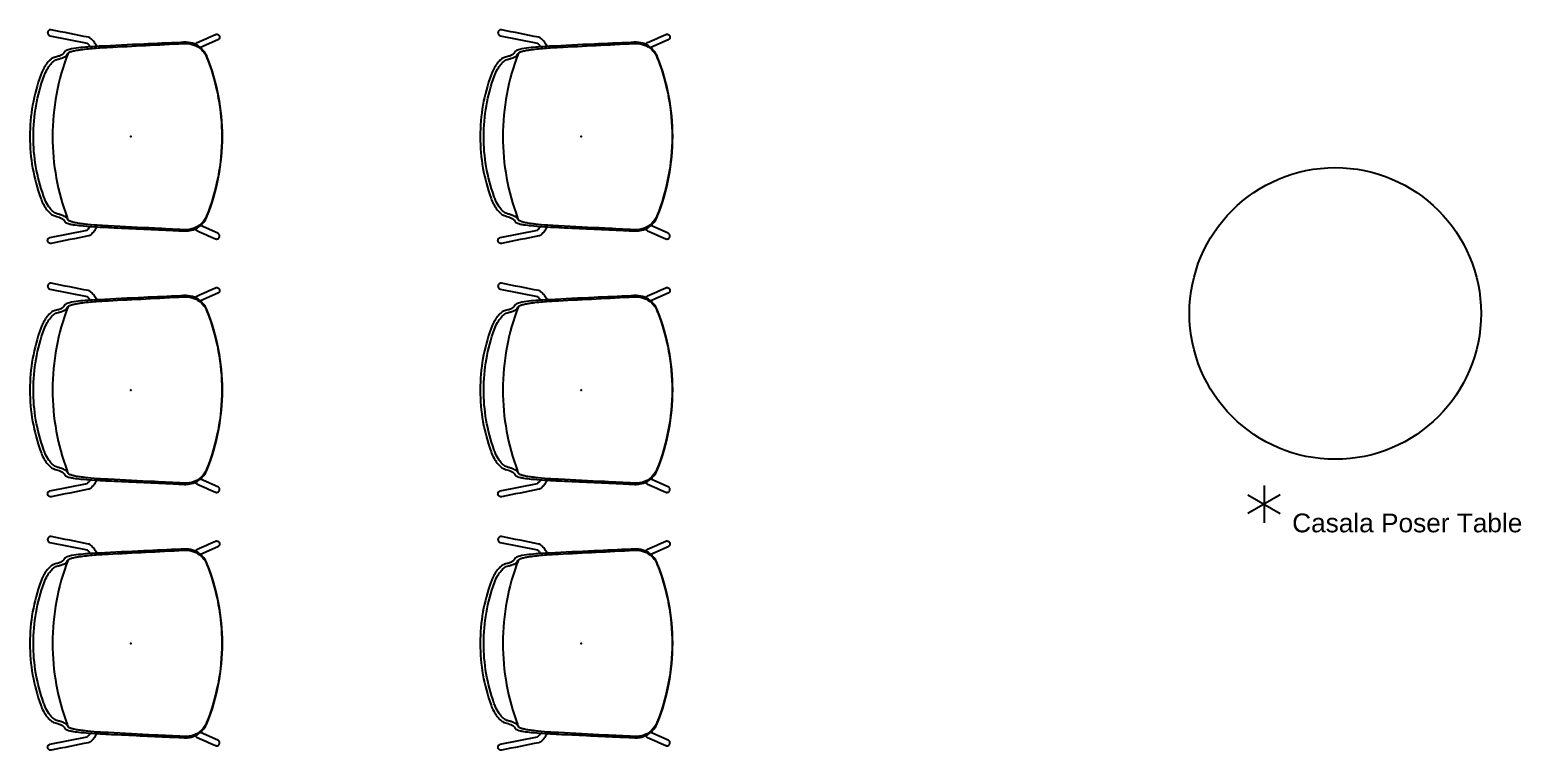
# Model space of a CAD drawing. Header units: inches. Extents: x 0 to 707, y 8 to 426.
# Drawn here: x 210 to 368.9, y 288.3 to 365.1 of the extents above; entities that cross this region are included whole.
import ezdxf

# ---------------------------------------------------------------- set-up
doc = ezdxf.new("R2010")
doc.units = ezdxf.units.IN
doc.header["$MEASUREMENT"] = 0
for name, color, linetype in [('HAA_NO_GRAPHIC', 7, 'Continuous'), ('HAA_NO_GRAPHIC-FINISH', 7, 'Continuous'), ('HAA_NO_GRAPHIC-OTHER', 7, 'Continuous'), ('HAA_NO_GRAPHIC-PROD_NO', 7, 'Continuous'), ('HAA_NO_GRAPHIC-TYPE', 7, 'Continuous'), ('HAA_NO_GRAPHIC-VIEW', 7, 'Continuous'), ('SEAT', 5, 'Continuous')]:
    doc.layers.add(name, color=color, linetype=linetype)
doc.styles.get("Standard").update_dxf_attribs({"font": 'arial.ttf'})

# ---------------------------------------------------------------- blocks, each defined once
blk = doc.blocks.new('3AAC1601_0P')
at = {"layer": 'SEAT'}
for p, q in [((-8.58, 11.38), (-8.58, 11.38)), ((-8.57, 11.38), (-8.57, 11.38)), ((-8.57, 11.38), (-8.57, 11.38)), ((-8.57, 11.38), (-8.57, 11.38)), ((-8.56, 11.38), (-8.56, 11.38)), ((-8.56, 11.38), (-8.56, 11.38)), ((-8.56, 11.38), (-8.56, 11.38)), ((-8.55, 11.38), (-8.55, 11.38)), ((-8.53, 11.38), (-8.53, 11.38)), ((-8.53, 11.38), (-8.53, 11.38)), ((-8.53, 11.38), (-8.53, 11.38)), ((-8.52, 11.38), (-8.52, 11.38)), ((-8.52, 11.38), (-8.52, 11.38)), ((-8.52, 11.38), (-8.52, 11.38)), ((-8.61, 10.76), (-4.66, 9.98)), ((9.29, 10.31), (7.42, 9.49)), ((-10.75, 0.02), (-10.75, 0.01)), ((-10.75, 0.01), (-10.75, -0.01)), ((9.29, -10.3), (7.42, -9.48)), ((-8.61, -10.75), (-4.66, -9.97)), ((-8.58, -11.37), (-8.58, -11.37)), ((-8.57, -11.37), (-8.57, -11.37)), ((-8.57, -11.37), (-8.57, -11.37)), ((-8.57, -11.37), (-8.57, -11.37)), ((-8.56, -11.37), (-8.56, -11.37)), ((-8.56, -11.37), (-8.56, -11.37)), ((-8.56, -11.37), (-8.56, -11.37)), ((-8.55, -11.37), (-8.55, -11.37)), ((-8.53, -11.37), (-8.53, -11.37)), ((-8.53, -11.37), (-8.53, -11.37)), ((-8.53, -11.37), (-8.53, -11.37)), ((-8.52, -11.37), (-8.52, -11.37)), ((-8.52, -11.37), (-8.52, -11.37)), ((-8.52, -11.37), (-8.52, -11.37))]:
    blk.add_line(p, q, dxfattribs=at)
for points in [[(-8.77, 11.29, 0.093123), (-8.83, 11.19, 0.085888), (-8.86, 11.08)], [(-8.69, 11.35, 0.07767), (-8.77, 11.29)], [(-8.69, 11.35, 0.001123), (-8.69, 11.35)], [(-8.69, 11.35, 0.002087), (-8.69, 11.35)], [(-8.68, 11.35, 0.001094), (-8.69, 11.35)], [(-8.67, 11.36, 0.002162), (-8.68, 11.35)], [(-8.68, 11.35, 0.002112), (-8.68, 11.35)], [(-8.68, 11.35, 0.001064), (-8.68, 11.35)], [(-8.68, 11.35, 0.002137), (-8.68, 11.35)], [(-8.68, 11.35, 0.001035), (-8.68, 11.35)], [(-8.67, 11.36, 0.001005), (-8.67, 11.36)], [(-8.67, 11.36, 0.002187), (-8.67, 11.36)], [(-8.67, 11.36, 0.000976), (-8.67, 11.36)], [(-8.67, 11.36, 0.002212), (-8.67, 11.36)], [(-8.67, 11.36, 0.000946), (-8.67, 11.36)], [(-8.66, 11.36, 0.002236), (-8.67, 11.36)], [(-8.66, 11.36, 0.000917), (-8.66, 11.36)], [(-8.66, 11.36, 0.00226), (-8.66, 11.36)], [(-8.66, 11.36, 0.000888), (-8.66, 11.36)], [(-8.66, 11.36, 0.002283), (-8.66, 11.36)], [(-8.66, 11.36, 0.000858), (-8.66, 11.36)], [(-8.65, 11.36, 0.002306), (-8.66, 11.36)], [(-8.65, 11.37, 0.002329), (-8.65, 11.36)], [(-8.65, 11.37, 0.0008), (-8.65, 11.37)], [(-8.65, 11.37, 0.002352), (-8.65, 11.37)], [(-8.65, 11.37, 0.000771), (-8.65, 11.37)], [(-8.64, 11.37, 0.002375), (-8.65, 11.37)], [(-8.65, 11.36, 0.000829), (-8.65, 11.36)], [(-8.64, 11.37, 0.000741), (-8.64, 11.37)], [(-8.64, 11.37, 0.002397), (-8.64, 11.37)], [(-8.64, 11.37, 0.000712), (-8.64, 11.37)], [(-8.64, 11.37, 0.002418), (-8.64, 11.37)], [(-8.63, 11.37, 0.000683), (-8.64, 11.37)], [(-8.63, 11.37, 0.00244), (-8.63, 11.37)], [(-8.63, 11.37, 0.000654), (-8.63, 11.37)], [(-8.63, 11.37, 0.002461), (-8.63, 11.37)], [(-8.63, 11.37, 0.000625), (-8.63, 11.37)], [(-8.62, 11.37, 0.002482), (-8.63, 11.37)], [(-8.62, 11.38, 0.002522), (-8.62, 11.37)], [(-8.62, 11.38, 0.00054), (-8.62, 11.38)], [(-8.61, 11.38, 0.002542), (-8.62, 11.38)], [(-8.62, 11.37, 0.000597), (-8.62, 11.37)], [(-8.62, 11.37, 0.002502), (-8.62, 11.37)], [(-8.62, 11.37, 0.000568), (-8.62, 11.37)], [(-8.61, 11.38, 0.000511), (-8.61, 11.38)], [(-8.61, 11.38, 0.002562), (-8.61, 11.38)], [(-8.61, 11.38, 0.000483), (-8.61, 11.38)], [(-8.61, 11.38, 0.002581), (-8.61, 11.38)], [(-8.61, 11.38, 0.000455), (-8.61, 11.38)], [(-8.6, 11.38, 0.0026), (-8.61, 11.38)], [(-8.6, 11.38, 0.000426), (-8.6, 11.38)], [(-8.6, 11.38, 0.002618), (-8.6, 11.38)], [(-8.6, 11.38, 0.000399), (-8.6, 11.38)], [(-8.6, 11.38, 0.002636), (-8.6, 11.38)], [(-8.6, 11.38, 0.000371), (-8.6, 11.38)], [(-8.59, 11.38, 0.002654), (-8.6, 11.38)], [(-8.59, 11.38, 0.000343), (-8.59, 11.38)], [(-8.59, 11.38, 0.002671), (-8.59, 11.38)], [(-8.59, 11.38, 0.000316), (-8.59, 11.38)], [(-8.58, 11.38, 0.002688), (-8.59, 11.38)], [(-8.58, 11.38, 0.000288), (-8.58, 11.38)], [(-8.58, 11.38, 0.002705), (-8.58, 11.38)], [(-8.58, 11.38, 0.000261), (-8.58, 11.38)], [(-8.58, 11.38, 0.002721), (-8.58, 11.38)], [(-8.57, 11.38, 0.002737), (-8.58, 11.38)], [(-8.57, 11.38, 0.002753), (-8.57, 11.38)], [(-8.57, 11.38, 0.002768), (-8.57, 11.38)], [(-8.56, 11.38, 0.002783), (-8.57, 11.38)], [(-8.56, 11.38, 0.002798), (-8.56, 11.38)], [(-8.56, 11.38, 0.002812), (-8.56, 11.38)], [(-8.55, 11.38, 0.002826), (-8.56, 11.38)], [(-8.55, 11.38, 0.002878), (-8.55, 11.38)], [(-8.54, 11.38, 0.00572), (-8.55, 11.38)], [(-8.55, 11.38, 0.002839), (-8.55, 11.38)], [(-8.53, 11.38, 0.005672), (-8.54, 11.38)], [(-8.53, 11.38, 0.002779), (-8.53, 11.38)], [(-8.53, 11.38, 0.002765), (-8.53, 11.38)], [(-8.52, 11.38, 0.002752), (-8.53, 11.38)], [(-8.52, 11.38, 0.002738), (-8.52, 11.38)], [(-8.52, 11.38, 0.002723), (-8.52, 11.38)], [(-8.51, 11.38, 0.002709), (-8.52, 11.38)], [(-8.51, 11.38, 0.000263), (-8.51, 11.38)], [(-8.51, 11.38, 0.002694), (-8.51, 11.38)], [(-8.51, 11.38, 0.00029), (-8.51, 11.38)], [(-8.51, 11.38, 0.002678), (-8.51, 11.38)], [(-8.51, 11.38, 0.000318), (-8.51, 11.38)], [(-8.5, 11.38, 0.002662), (-8.51, 11.38)], [(-8.5, 11.38, 0.000345), (-8.5, 11.38)], [(-8.5, 11.38, 0.002646), (-8.5, 11.38)], [(-8.5, 11.38, 0.000373), (-8.5, 11.38)], [(-8.5, 11.38, 0.00263), (-8.5, 11.38)], [(-8.49, 11.38, 0.000402), (-8.5, 11.38)], [(-8.49, 11.38, 0.002613), (-8.49, 11.38)], [(-8.49, 11.38, 0.00043), (-8.49, 11.38)], [(-8.49, 11.38, 0.001796), (-8.49, 11.38)], [(-3.59, 9.62, 0.032498), (-3.98, 10.17, 0.023685), (-4.15, 10.36, 0.045651), (-4.31, 10.5, 0.050868), (-4.42, 10.56, 0.047661), (-4.5, 10.59, 0.000019), (-8.49, 11.38)], [(-8.48, 11.38, -0.00256), (-8.48, 11.38)], [(-8.48, 11.38, -0.000487), (-8.48, 11.38)], [(7.53, 9.4, 0.185148), (5.92, 10.06, 0.024311), (5.33, 10.04, -0.001735), (1.38, 9.86, 0.000575), (-3.35, 9.63, 0.01016), (-5.32, 9.49, 0.020748), (-6.3, 9.36, 0.041578), (-6.77, 9.23, 0.086911), (-6.99, 9.11, 0.079863), (-7.13, 8.91, -0.122332), (-7.26, 8.77, -0.04141), (-7.43, 8.67, -0.027607), (-7.8, 8.53, 0.030752), (-8.28, 8.39, 0.068528), (-8.53, 8.23, 0.044194), (-8.81, 7.96, 0.073482), (-9.44, 6.96, 0.016532), (-9.59, 6.59, 0.087972), (-10.75, 0.02)], [(-8.86, 11.08, 0.005336), (-8.86, 11.07)], [(-8.86, 11.08, 0.005381), (-8.86, 11.08)], [(-8.86, 11.07, 0.005386), (-8.86, 11.06)], [(-8.86, 11.06, 0.063248), (-8.84, 10.98)], [(-8.84, 10.98, 0.000687), (-8.84, 10.97)], [(-8.84, 10.98, 0.002332), (-8.84, 10.98)], [(-8.84, 10.98, 0.000659), (-8.84, 10.98)], [(-8.84, 10.98, 0.00235), (-8.84, 10.98)], [(-8.84, 10.97, 0.002278), (-8.84, 10.96)], [(-8.84, 10.97, 0.000746), (-8.84, 10.97)], [(-8.84, 10.97, 0.002296), (-8.84, 10.97)], [(-8.84, 10.97, 0.000716), (-8.84, 10.97)], [(-8.84, 10.97, 0.002314), (-8.84, 10.97)], [(-8.84, 10.96, 0.00222), (-8.84, 10.95)], [(-8.84, 10.96, 0.000834), (-8.84, 10.96)], [(-8.84, 10.96, 0.00224), (-8.84, 10.96)], [(-8.84, 10.96, 0.000804), (-8.84, 10.96)], [(-8.84, 10.96, 0.002259), (-8.84, 10.96)], [(-8.84, 10.96, 0.000775), (-8.84, 10.96)], [(-8.84, 10.95, 0.002201), (-8.83, 10.95)], [(-8.84, 10.95, 0.000864), (-8.84, 10.95)], [(-8.83, 10.95, 0.00216), (-8.83, 10.94)], [(-8.83, 10.95, 0.000924), (-8.83, 10.95)], [(-8.83, 10.95, 0.002181), (-8.83, 10.95)], [(-8.83, 10.95, 0.000894), (-8.83, 10.95)], [(-8.83, 10.94, 0.001015), (-8.83, 10.93)], [(-8.83, 10.94, 0.002119), (-8.83, 10.94)], [(-8.83, 10.94, 0.000984), (-8.83, 10.94)], [(-8.83, 10.94, 0.00214), (-8.83, 10.94)], [(-8.83, 10.94, 0.000954), (-8.83, 10.94)], [(-8.83, 10.93, 0.001076), (-8.82, 10.93)], [(-8.83, 10.93, 0.002076), (-8.83, 10.93)], [(-8.83, 10.93, 0.001045), (-8.83, 10.93)], [(-8.83, 10.93, 0.002098), (-8.83, 10.93)], [(-8.82, 10.93, 0.001106), (-8.82, 10.92)], [(-8.82, 10.93, 0.002054), (-8.82, 10.93)], [(-8.82, 10.92, 0.001987), (-8.82, 10.91)], [(-8.82, 10.92, 0.001168), (-8.82, 10.92)], [(-8.82, 10.92, 0.00201), (-8.82, 10.92)], [(-8.82, 10.92, 0.001137), (-8.82, 10.92)], [(-8.82, 10.92, 0.002032), (-8.82, 10.92)], [(-8.82, 10.91, 0.001941), (-8.81, 10.91)], [(-8.82, 10.91, 0.00123), (-8.82, 10.91)], [(-8.82, 10.91, 0.001965), (-8.82, 10.91)], [(-8.82, 10.91, 0.001199), (-8.82, 10.91)], [(-8.81, 10.91, 0.001918), (-8.81, 10.9)], [(-8.81, 10.91, 0.001261), (-8.81, 10.91)], [(-8.81, 10.9, 0.001846), (-8.81, 10.89)], [(-8.81, 10.9, 0.001354), (-8.81, 10.9)], [(-8.81, 10.9, 0.00187), (-8.81, 10.9)], [(-8.81, 10.9, 0.001323), (-8.81, 10.9)], [(-8.81, 10.9, 0.001894), (-8.81, 10.9)], [(-8.81, 10.9, 0.001292), (-8.81, 10.9)], [(-8.81, 10.89, 0.001822), (-8.8, 10.89)], [(-8.81, 10.89, 0.001385), (-8.81, 10.89)], [(-8.8, 10.89, 0.001772), (-8.8, 10.88)], [(-8.8, 10.89, 0.001447), (-8.8, 10.89)], [(-8.8, 10.89, 0.001797), (-8.8, 10.89)], [(-8.8, 10.89, 0.001416), (-8.8, 10.89)], [(-8.8, 10.88, 0.001721), (-8.79, 10.88)], [(-8.8, 10.88, 0.00151), (-8.8, 10.88)], [(-8.8, 10.88, 0.001747), (-8.8, 10.88)], [(-8.8, 10.88, 0.001478), (-8.8, 10.88)], [(-8.79, 10.88, 0.001696), (-8.79, 10.87)], [(-8.79, 10.88, 0.001541), (-8.79, 10.88)], [(-8.79, 10.87, 0.001617), (-8.78, 10.87)], [(-8.79, 10.87, 0.001634), (-8.79, 10.87)], [(-8.79, 10.87, 0.001643), (-8.79, 10.87)], [(-8.79, 10.87, 0.001603), (-8.79, 10.87)], [(-8.79, 10.87, 0.00167), (-8.79, 10.87)], [(-8.79, 10.87, 0.001572), (-8.79, 10.87)], [(-8.78, 10.87, 0.001665), (-8.78, 10.86)], [(-8.78, 10.86, 0.001757), (-8.78, 10.85)], [(-8.78, 10.86, 0.001537), (-8.78, 10.86)], [(-8.78, 10.86, 0.001726), (-8.78, 10.86)], [(-8.78, 10.86, 0.001564), (-8.78, 10.86)], [(-8.78, 10.86, 0.001695), (-8.78, 10.86)], [(-8.78, 10.86, 0.00159), (-8.78, 10.86)], [(-8.78, 10.85, 0.001509), (-8.77, 10.85)], [(-8.77, 10.85, 0.001427), (-8.77, 10.84)], [(-8.77, 10.85, 0.001848), (-8.77, 10.85)], [(-8.77, 10.85, 0.001454), (-8.77, 10.85)], [(-8.77, 10.85, 0.001818), (-8.77, 10.85)], [(-8.77, 10.85, 0.001482), (-8.77, 10.85)], [(-8.77, 10.85, 0.001787), (-8.77, 10.85)], [(-8.77, 10.84, 0.001821), (-8.76, 10.84)], [(-8.76, 10.84, 0.001737), (-8.76, 10.83)], [(-8.76, 10.84, 0.001516), (-8.76, 10.84)], [(-8.76, 10.84, 0.001765), (-8.76, 10.84)], [(-8.76, 10.84, 0.001486), (-8.76, 10.84)], [(-8.76, 10.84, 0.001793), (-8.76, 10.84)], [(-8.76, 10.84, 0.001456), (-8.76, 10.84)], [(-8.76, 10.83, 0.001545), (-8.75, 10.83)], [(-8.75, 10.83, 0.001622), (-8.74, 10.82)], [(-8.75, 10.83, 0.001633), (-8.75, 10.83)], [(-8.75, 10.83, 0.001651), (-8.75, 10.83)], [(-8.75, 10.83, 0.001604), (-8.75, 10.83)], [(-8.75, 10.83, 0.00168), (-8.75, 10.83)], [(-8.75, 10.83, 0.001575), (-8.75, 10.83)], [(-8.75, 10.83, 0.001708), (-8.75, 10.83)], [(-8.74, 10.82, 0.001748), (-8.73, 10.82)], [(-8.74, 10.82, 0.001535), (-8.74, 10.82)], [(-8.74, 10.82, 0.00172), (-8.74, 10.82)], [(-8.74, 10.82, 0.001564), (-8.74, 10.82)], [(-8.74, 10.82, 0.001691), (-8.74, 10.82)], [(-8.74, 10.82, 0.001593), (-8.74, 10.82)], [(-8.74, 10.82, 0.001662), (-8.74, 10.82)], [(-8.73, 10.82, 0.001505), (-8.73, 10.81)], [(-8.73, 10.81, 0.001833), (-8.72, 10.81)], [(-8.73, 10.81, 0.001446), (-8.73, 10.81)], [(-8.73, 10.81, 0.001805), (-8.73, 10.81)], [(-8.73, 10.81, 0.001476), (-8.73, 10.81)], [(-8.73, 10.81, 0.001777), (-8.73, 10.81)], [(-8.72, 10.81, 0.001888), (-8.72, 10.8)], [(-8.72, 10.81, 0.001386), (-8.72, 10.81)], [(-8.72, 10.81, 0.00186), (-8.72, 10.81)], [(-8.72, 10.81, 0.001416), (-8.72, 10.81)], [(-8.72, 10.8, 0.001915), (-8.71, 10.8)], [(-8.72, 10.8, 0.001357), (-8.72, 10.8)], [(-8.71, 10.8, 0.001995), (-8.7, 10.8)], [(-8.71, 10.8, 0.001266), (-8.71, 10.8)], [(-8.71, 10.8, 0.001969), (-8.71, 10.8)], [(-8.71, 10.8, 0.001296), (-8.71, 10.8)], [(-8.71, 10.8, 0.001942), (-8.71, 10.8)], [(-8.71, 10.8, 0.001326), (-8.71, 10.8)], [(-8.7, 10.8, 0.002022), (-8.7, 10.79)], [(-8.7, 10.8, 0.001236), (-8.7, 10.8)], [(-8.7, 10.79, 0.002073), (-8.69, 10.79)], [(-8.7, 10.79, 0.001175), (-8.7, 10.79)], [(-8.7, 10.79, 0.002048), (-8.7, 10.79)], [(-8.7, 10.79, 0.001206), (-8.7, 10.79)], [(-8.69, 10.79, 0.002149), (-8.68, 10.78)], [(-8.69, 10.79, 0.001084), (-8.69, 10.79)], [(-8.69, 10.79, 0.002124), (-8.69, 10.79)], [(-8.69, 10.79, 0.001115), (-8.69, 10.79)], [(-8.69, 10.79, 0.002099), (-8.69, 10.79)], [(-8.69, 10.79, 0.001145), (-8.69, 10.79)], [(-8.68, 10.78, 0.002222), (-8.67, 10.78)], [(-8.68, 10.78, 0.000993), (-8.68, 10.78)], [(-8.68, 10.78, 0.002198), (-8.68, 10.78)], [(-8.68, 10.78, 0.001023), (-8.68, 10.78)], [(-8.68, 10.78, 0.002173), (-8.68, 10.78)], [(-8.68, 10.78, 0.001054), (-8.68, 10.78)], [(-8.67, 10.78, 0.002292), (-8.66, 10.78)], [(-8.67, 10.78, 0.000902), (-8.67, 10.78)], [(-8.67, 10.78, 0.002269), (-8.67, 10.78)], [(-8.67, 10.78, 0.000932), (-8.67, 10.78)], [(-8.67, 10.78, 0.002245), (-8.67, 10.78)], [(-8.67, 10.78, 0.000963), (-8.67, 10.78)], [(-8.66, 10.78, 0.002314), (-8.66, 10.77)], [(-8.66, 10.78, 0.000872), (-8.66, 10.78)], [(-8.66, 10.77, 0.000812), (-8.65, 10.77)], [(-8.66, 10.77, 0.002337), (-8.66, 10.77)], [(-8.66, 10.77, 0.000842), (-8.66, 10.77)], [(-8.65, 10.77, 0.000722), (-8.64, 10.77)], [(-8.65, 10.77, 0.002402), (-8.65, 10.77)], [(-8.65, 10.77, 0.000752), (-8.65, 10.77)], [(-8.65, 10.77, 0.00238), (-8.65, 10.77)], [(-8.65, 10.77, 0.000782), (-8.65, 10.77)], [(-8.65, 10.77, 0.002359), (-8.65, 10.77)], [(-8.64, 10.77, 0.002464), (-8.63, 10.77)], [(-8.64, 10.77, 0.000663), (-8.64, 10.77)], [(-8.64, 10.77, 0.002443), (-8.64, 10.77)], [(-8.64, 10.77, 0.000692), (-8.64, 10.77)], [(-8.64, 10.77, 0.002423), (-8.64, 10.77)], [(-8.63, 10.77, 0.000604), (-8.63, 10.76)], [(-8.63, 10.77, 0.002484), (-8.63, 10.77)], [(-8.63, 10.77, 0.000633), (-8.63, 10.77)], [(-8.63, 10.76, 0.002522), (-8.62, 10.76)], [(-8.63, 10.76, 0.000574), (-8.63, 10.76)], [(-8.63, 10.76, 0.002503), (-8.63, 10.76)], [(-8.62, 10.76, 0.002578), (-8.61, 10.76)], [(-8.62, 10.76, 0.000487), (-8.62, 10.76)], [(-8.62, 10.76, 0.00256), (-8.62, 10.76)], [(-8.62, 10.76, 0.000516), (-8.62, 10.76)], [(-8.62, 10.76, 0.002541), (-8.62, 10.76)], [(-8.62, 10.76, 0.000545), (-8.62, 10.76)], [(-8.61, 10.76, -0.001214), (-8.61, 10.76)], [(-8.61, 10.76, -0.000402), (-8.61, 10.76)], [(-8.61, 10.76, 0.000801), (-8.61, 10.76)], [(-8.61, 10.76, 0.000459), (-8.61, 10.76)], [(-4.67, 9.98, -0.018656), (-4.66, 9.98, -0.01944), (-4.64, 9.96, -0.017955), (-4.61, 9.93, -0.019962), (-4.52, 9.84, -0.012877), (-4.44, 9.74, -0.013284), (-4.31, 9.57)], [(-2.4, 9.52, -0.000142), (5.62, 9.93, -0.031922), (6.08, 9.92, -0.192667), (7.7, 9.11, -0.069088), (8.03, 8.59, -0.020264), (8.21, 8.16, -0.091721), (9.71, 0.01)], [(6.87, 9.84, -0.015324), (6.92, 9.9, -0.061207), (7.01, 9.99, -0.061512), (7.1, 10.04, -0.000026), (9.03, 10.89)], [(9.03, 10.89, -0.00569), (9.05, 10.9, -0.012334), (9.06, 10.9, -0.064145), (9.12, 10.92, -0.031073), (9.16, 10.92, -0.029597), (9.2, 10.91)], [(9.2, 10.91, -0.125925), (9.35, 10.85)], [(9.45, 10.48, -0.067898), (9.4, 10.4, -0.066031), (9.35, 10.35, -0.037422), (9.32, 10.33, -0.015024), (9.3, 10.32, -0.005231), (9.29, 10.31)], [(9.35, 10.85, -0.068797), (9.41, 10.79)], [(9.35, 10.85, -0.00639), (9.35, 10.85)], [(9.41, 10.79, -0.072806), (9.46, 10.7)], [(9.47, 10.6, -0.095143), (9.45, 10.48)], [(9.46, 10.7, -0.01101), (9.46, 10.69)], [(9.46, 10.69, -0.072829), (9.47, 10.6)], [(9.47, 10.6, -0.003155), (9.47, 10.6)], [(-10.38, 0.01, -0.088232), (-9.24, 6.47, -0.040741), (-8.9, 7.2, -0.044258), (-8.53, 7.73, -0.055055), (-8.19, 8.06, -0.056211), (-7.98, 8.19, -0.044095), (-7.75, 8.26, 0.010548), (-7.44, 8.35, 0.022689), (-7.14, 8.46, 0.02523), (-7, 8.53, 0.084396), (-6.84, 8.65, 0.041263), (-6.77, 8.75, 0.004345), (-6.68, 8.89)], [(-6.68, 8.89, 0.093521), (-8.33, 0.01)], [(-6.68, 8.89, -0.040713), (-6.66, 8.91, -0.052018), (-6.61, 8.96, -0.042827), (-6.52, 9.01, -0.016227), (-6.46, 9.04, -0.020099), (-6.33, 9.08, -0.017224), (-6.13, 9.13, -0.010034), (-5.93, 9.18, -0.011541), (-5.52, 9.25, -0.006695), (-5.12, 9.3, -0.008118), (-4.3, 9.39, -0.010277), (-2.67, 9.51, -0.001047), (-2.4, 9.52)], [(7.7, 9.22, 0.002065), (7.68, 9.24, 0.001148), (7.64, 9.29, 0.004019), (7.6, 9.33, 0.012399), (7.53, 9.4)], [(9.77, 0.01, 0.094615), (8.16, 8.46, 0.023192), (8.04, 8.73, 0.0657), (7.7, 9.22)], [(-6.68, -8.88, 0.006516), (-6.81, -8.67, 0.089737), (-6.93, -8.56, 0.036433), (-7.07, -8.49, 0.025432), (-7.29, -8.39, 0.015123), (-7.6, -8.29, 0.001239), (-7.91, -8.2, -0.068604), (-8.12, -8.1, -0.057981), (-8.43, -7.84, -0.038922), (-8.73, -7.46, -0.048549), (-9.12, -6.76, -0.018288), (-9.29, -6.31, -0.08604), (-10.38, 0.01)], [(-8.33, 0.01, 0.090157), (-6.78, -8.61, 0.003129), (-6.68, -8.88)], [(9.71, 0.01, -0.095262), (8.09, -8.44, -0.042186), (7.88, -8.85, -0.245634), (5.93, -9.92, -0.019338), (5.62, -9.92, -0.000401), (2.54, -9.76, -0.000041), (-2.4, -9.51)], [(7.7, -9.21, 0.066007), (8.04, -8.72, 0.023192), (8.16, -8.45, 0.094691), (9.77, 0.01)], [(-10.75, -0.01, 0.087915), (-9.59, -6.58, 0.075827), (-8.94, -7.79, 0.034138), (-8.67, -8.09, 0.064053), (-8.36, -8.33, 0.054009), (-8.18, -8.41, -0.021193), (-7.62, -8.59, -0.035018), (-7.35, -8.71, -0.078004), (-7.19, -8.82, -0.02229), (-7.02, -9.06, 0.067382), (-6.95, -9.13, 0.062743), (-6.77, -9.22, 0.03585), (-6.49, -9.31, 0.018711), (-6.1, -9.38, 0.01482), (-5.32, -9.48, 0.008239), (-4.14, -9.58, 0.005591), (-1.77, -9.7, 0.000996), (4.54, -9.99, 0.002161), (5.72, -10.05, 0.050663), (6.31, -10.01, 0.144212), (7.53, -9.39)], [(-2.4, -9.51, -0.003542), (-3.22, -9.47, -0.009321), (-4.58, -9.36, -0.00571), (-5.12, -9.29, -0.009453), (-5.66, -9.22, -0.00823), (-5.93, -9.17, -0.019767), (-6.26, -9.09, -0.015203), (-6.39, -9.05, -0.038983), (-6.55, -8.98, -0.050451), (-6.63, -8.93, -0.066164), (-6.68, -8.88)], [(7.53, -9.39, 0.014279), (7.61, -9.31, 0.002709), (7.64, -9.28, 0.001651), (7.69, -9.22, 0.001032), (7.7, -9.21)], [(-8.86, -11.05, -0.063248), (-8.84, -10.97)], [(-8.86, -11.06, -0.005386), (-8.86, -11.05)], [(-8.86, -11.07, -0.005336), (-8.86, -11.06)], [(-8.86, -11.07, -0.005381), (-8.86, -11.07)], [(-8.77, -11.28, -0.093123), (-8.83, -11.18, -0.085888), (-8.86, -11.07)], [(-8.84, -10.94, -0.002201), (-8.83, -10.94)], [(-8.84, -10.94, -0.000864), (-8.84, -10.94)], [(-8.84, -10.95, -0.00222), (-8.84, -10.94)], [(-8.84, -10.95, -0.000834), (-8.84, -10.95)], [(-8.84, -10.95, -0.00224), (-8.84, -10.95)], [(-8.84, -10.95, -0.000804), (-8.84, -10.95)], [(-8.84, -10.95, -0.002259), (-8.84, -10.95)], [(-8.84, -10.95, -0.000775), (-8.84, -10.95)], [(-8.84, -10.96, -0.002278), (-8.84, -10.95)], [(-8.84, -10.96, -0.000746), (-8.84, -10.96)], [(-8.84, -10.96, -0.002296), (-8.84, -10.96)], [(-8.84, -10.96, -0.000716), (-8.84, -10.96)], [(-8.84, -10.96, -0.002314), (-8.84, -10.96)], [(-8.84, -10.97, -0.000687), (-8.84, -10.96)], [(-8.84, -10.97, -0.002332), (-8.84, -10.97)], [(-8.84, -10.97, -0.000659), (-8.84, -10.97)], [(-8.84, -10.97, -0.00235), (-8.84, -10.97)], [(-8.83, -10.92, -0.001076), (-8.82, -10.92)], [(-8.83, -10.92, -0.002076), (-8.83, -10.92)], [(-8.83, -10.92, -0.001045), (-8.83, -10.92)], [(-8.83, -10.92, -0.002098), (-8.83, -10.92)], [(-8.83, -10.93, -0.001015), (-8.83, -10.92)], [(-8.83, -10.93, -0.002119), (-8.83, -10.93)], [(-8.83, -10.93, -0.000984), (-8.83, -10.93)], [(-8.83, -10.93, -0.00214), (-8.83, -10.93)], [(-8.83, -10.93, -0.000954), (-8.83, -10.93)], [(-8.83, -10.94, -0.00216), (-8.83, -10.93)], [(-8.83, -10.94, -0.000924), (-8.83, -10.94)], [(-8.83, -10.94, -0.002181), (-8.83, -10.94)], [(-8.83, -10.94, -0.000894), (-8.83, -10.94)], [(-8.82, -10.9, -0.001941), (-8.81, -10.9)], [(-8.82, -10.9, -0.00123), (-8.82, -10.9)], [(-8.82, -10.9, -0.001965), (-8.82, -10.9)], [(-8.82, -10.9, -0.001199), (-8.82, -10.9)], [(-8.82, -10.91, -0.001987), (-8.82, -10.9)], [(-8.82, -10.91, -0.001168), (-8.82, -10.91)], [(-8.82, -10.91, -0.00201), (-8.82, -10.91)], [(-8.82, -10.91, -0.001137), (-8.82, -10.91)], [(-8.82, -10.91, -0.002032), (-8.82, -10.91)], [(-8.82, -10.91, -0.001106), (-8.82, -10.91)], [(-8.82, -10.92, -0.002054), (-8.82, -10.91)], [(-8.81, -10.88, -0.001822), (-8.8, -10.88)], [(-8.81, -10.88, -0.001385), (-8.81, -10.88)], [(-8.81, -10.89, -0.001846), (-8.81, -10.88)], [(-8.81, -10.89, -0.001354), (-8.81, -10.89)], [(-8.81, -10.89, -0.00187), (-8.81, -10.89)], [(-8.81, -10.89, -0.001323), (-8.81, -10.89)], [(-8.81, -10.89, -0.001894), (-8.81, -10.89)], [(-8.81, -10.89, -0.001292), (-8.81, -10.89)], [(-8.81, -10.9, -0.001918), (-8.81, -10.89)], [(-8.81, -10.9, -0.001261), (-8.81, -10.9)], [(-8.8, -10.87, -0.001721), (-8.79, -10.87)], [(-8.8, -10.87, -0.00151), (-8.8, -10.87)], [(-8.8, -10.87, -0.001747), (-8.8, -10.87)], [(-8.8, -10.87, -0.001478), (-8.8, -10.87)], [(-8.8, -10.88, -0.001772), (-8.8, -10.87)], [(-8.8, -10.88, -0.001447), (-8.8, -10.88)], [(-8.8, -10.88, -0.001797), (-8.8, -10.88)], [(-8.8, -10.88, -0.001416), (-8.8, -10.88)], [(-8.79, -10.86, -0.001617), (-8.78, -10.85)], [(-8.79, -10.86, -0.001634), (-8.79, -10.86)], [(-8.79, -10.86, -0.001643), (-8.79, -10.86)], [(-8.79, -10.86, -0.001603), (-8.79, -10.86)], [(-8.79, -10.86, -0.00167), (-8.79, -10.86)], [(-8.79, -10.86, -0.001572), (-8.79, -10.86)], [(-8.79, -10.87, -0.001696), (-8.79, -10.86)], [(-8.79, -10.87, -0.001541), (-8.79, -10.87)], [(-8.78, -10.84, -0.001509), (-8.77, -10.84)], [(-8.78, -10.85, -0.001757), (-8.78, -10.84)], [(-8.78, -10.85, -0.001537), (-8.78, -10.85)], [(-8.78, -10.85, -0.001726), (-8.78, -10.85)], [(-8.78, -10.85, -0.001564), (-8.78, -10.85)], [(-8.78, -10.85, -0.001695), (-8.78, -10.85)], [(-8.78, -10.85, -0.00159), (-8.78, -10.85)], [(-8.78, -10.85, -0.001665), (-8.78, -10.85)], [(-8.77, -10.83, -0.001821), (-8.76, -10.83)], [(-8.77, -10.84, -0.001427), (-8.77, -10.83)], [(-8.77, -10.84, -0.001848), (-8.77, -10.84)], [(-8.77, -10.84, -0.001454), (-8.77, -10.84)], [(-8.77, -10.84, -0.001818), (-8.77, -10.84)], [(-8.77, -10.84, -0.001482), (-8.77, -10.84)], [(-8.77, -10.84, -0.001787), (-8.77, -10.84)], [(-8.76, -10.82, -0.001545), (-8.75, -10.82)], [(-8.76, -10.83, -0.001737), (-8.76, -10.82)], [(-8.76, -10.83, -0.001516), (-8.76, -10.83)], [(-8.76, -10.83, -0.001765), (-8.76, -10.83)], [(-8.76, -10.83, -0.001486), (-8.76, -10.83)], [(-8.76, -10.83, -0.001793), (-8.76, -10.83)], [(-8.76, -10.83, -0.001456), (-8.76, -10.83)], [(-8.75, -10.82, -0.001622), (-8.74, -10.81)], [(-8.75, -10.82, -0.001633), (-8.75, -10.82)], [(-8.75, -10.82, -0.001651), (-8.75, -10.82)], [(-8.75, -10.82, -0.001604), (-8.75, -10.82)], [(-8.75, -10.82, -0.00168), (-8.75, -10.82)], [(-8.75, -10.82, -0.001575), (-8.75, -10.82)], [(-8.75, -10.82, -0.001708), (-8.75, -10.82)], [(-8.74, -10.81, -0.001748), (-8.73, -10.81)], [(-8.74, -10.81, -0.001535), (-8.74, -10.81)], [(-8.74, -10.81, -0.00172), (-8.74, -10.81)], [(-8.74, -10.81, -0.001564), (-8.74, -10.81)], [(-8.74, -10.81, -0.001691), (-8.74, -10.81)], [(-8.74, -10.81, -0.001593), (-8.74, -10.81)], [(-8.74, -10.81, -0.001662), (-8.74, -10.81)], [(-8.73, -10.8, -0.001833), (-8.72, -10.8)], [(-8.73, -10.8, -0.001446), (-8.73, -10.8)], [(-8.73, -10.8, -0.001805), (-8.73, -10.8)], [(-8.73, -10.8, -0.001476), (-8.73, -10.8)], [(-8.73, -10.8, -0.001777), (-8.73, -10.8)], [(-8.73, -10.81, -0.001505), (-8.73, -10.8)], [(-8.72, -10.79, -0.001915), (-8.71, -10.79)], [(-8.72, -10.79, -0.001357), (-8.72, -10.79)], [(-8.72, -10.8, -0.001888), (-8.72, -10.79)], [(-8.72, -10.8, -0.001386), (-8.72, -10.8)], [(-8.72, -10.8, -0.00186), (-8.72, -10.8)], [(-8.72, -10.8, -0.001416), (-8.72, -10.8)], [(-8.71, -10.79, -0.001995), (-8.7, -10.79)], [(-8.71, -10.79, -0.001266), (-8.71, -10.79)], [(-8.71, -10.79, -0.001969), (-8.71, -10.79)], [(-8.71, -10.79, -0.001296), (-8.71, -10.79)], [(-8.71, -10.79, -0.001942), (-8.71, -10.79)], [(-8.71, -10.79, -0.001326), (-8.71, -10.79)], [(-8.7, -10.78, -0.002073), (-8.69, -10.78)], [(-8.7, -10.78, -0.001175), (-8.7, -10.78)], [(-8.7, -10.78, -0.002048), (-8.7, -10.78)], [(-8.7, -10.78, -0.001206), (-8.7, -10.78)], [(-8.7, -10.78, -0.002022), (-8.7, -10.78)], [(-8.7, -10.79, -0.001236), (-8.7, -10.78)], [(-8.69, -10.78, -0.002149), (-8.68, -10.77)], [(-8.69, -10.78, -0.001084), (-8.69, -10.78)], [(-8.69, -10.78, -0.002124), (-8.69, -10.78)], [(-8.69, -10.78, -0.001115), (-8.69, -10.78)], [(-8.69, -10.78, -0.002099), (-8.69, -10.78)], [(-8.69, -10.78, -0.001145), (-8.69, -10.78)], [(-8.68, -10.77, -0.002222), (-8.67, -10.77)], [(-8.68, -10.77, -0.000993), (-8.68, -10.77)], [(-8.68, -10.77, -0.002198), (-8.68, -10.77)], [(-8.68, -10.77, -0.001023), (-8.68, -10.77)], [(-8.68, -10.77, -0.002173), (-8.68, -10.77)], [(-8.68, -10.77, -0.001054), (-8.68, -10.77)], [(-8.67, -10.77, -0.002292), (-8.66, -10.77)], [(-8.67, -10.77, -0.000902), (-8.67, -10.77)], [(-8.67, -10.77, -0.002269), (-8.67, -10.77)], [(-8.67, -10.77, -0.000932), (-8.67, -10.77)], [(-8.67, -10.77, -0.002245), (-8.67, -10.77)], [(-8.67, -10.77, -0.000963), (-8.67, -10.77)], [(-8.66, -10.76, -0.000812), (-8.65, -10.76)], [(-8.66, -10.76, -0.002337), (-8.66, -10.76)], [(-8.66, -10.76, -0.000842), (-8.66, -10.76)], [(-8.66, -10.76, -0.002314), (-8.66, -10.76)], [(-8.66, -10.77, -0.000872), (-8.66, -10.76)], [(-8.65, -10.76, -0.000722), (-8.64, -10.76)], [(-8.65, -10.76, -0.002402), (-8.65, -10.76)], [(-8.65, -10.76, -0.000752), (-8.65, -10.76)], [(-8.65, -10.76, -0.00238), (-8.65, -10.76)], [(-8.65, -10.76, -0.000782), (-8.65, -10.76)], [(-8.65, -10.76, -0.002359), (-8.65, -10.76)], [(-8.64, -10.76, -0.002464), (-8.63, -10.76)], [(-8.64, -10.76, -0.000663), (-8.64, -10.76)], [(-8.64, -10.76, -0.002443), (-8.64, -10.76)], [(-8.64, -10.76, -0.000692), (-8.64, -10.76)], [(-8.64, -10.76, -0.002423), (-8.64, -10.76)], [(-8.63, -10.75, -0.002522), (-8.62, -10.75)], [(-8.63, -10.75, -0.000574), (-8.63, -10.75)], [(-8.63, -10.75, -0.002503), (-8.63, -10.75)], [(-8.63, -10.75, -0.000604), (-8.63, -10.75)], [(-8.63, -10.76, -0.002484), (-8.63, -10.75)], [(-8.63, -10.76, -0.000633), (-8.63, -10.76)], [(-8.62, -10.75, -0.002578), (-8.61, -10.75)], [(-8.62, -10.75, -0.000487), (-8.62, -10.75)], [(-8.62, -10.75, -0.00256), (-8.62, -10.75)], [(-8.62, -10.75, -0.000516), (-8.62, -10.75)], [(-8.62, -10.75, -0.002541), (-8.62, -10.75)], [(-8.62, -10.75, -0.000545), (-8.62, -10.75)], [(-8.61, -10.75, 0.001214), (-8.61, -10.75)], [(-8.61, -10.75, 0.000402), (-8.61, -10.75)], [(-8.61, -10.75, -0.000801), (-8.61, -10.75)], [(-8.61, -10.75, -0.000459), (-8.61, -10.75)], [(-3.59, -9.61, -0.032498), (-3.98, -10.16, -0.023685), (-4.15, -10.35, -0.045651), (-4.31, -10.49, -0.050868), (-4.42, -10.55, -0.047661), (-4.5, -10.58, -0.000019), (-8.49, -11.37)], [(-4.67, -9.97, 0.018656), (-4.66, -9.97, 0.01944), (-4.64, -9.95, 0.017955), (-4.61, -9.92, 0.019962), (-4.52, -9.83, 0.012877), (-4.44, -9.73, 0.013284), (-4.31, -9.56)], [(6.87, -9.83, 0.015324), (6.92, -9.89, 0.061207), (7.01, -9.98, 0.061512), (7.1, -10.03, 0.000026), (9.03, -10.88)], [(9.03, -10.88, 0.00569), (9.05, -10.89, 0.012334), (9.06, -10.89, 0.064145), (9.12, -10.91, 0.031073), (9.16, -10.91, 0.029597), (9.2, -10.9)], [(9.2, -10.9, 0.125925), (9.35, -10.84)], [(9.45, -10.47, 0.067898), (9.4, -10.39, 0.066031), (9.35, -10.34, 0.037422), (9.32, -10.32, 0.015024), (9.3, -10.31, 0.005231), (9.29, -10.3)], [(9.35, -10.84, 0.068797), (9.41, -10.77)], [(9.35, -10.84, 0.00639), (9.35, -10.84)], [(9.41, -10.77, 0.072806), (9.46, -10.69)], [(9.47, -10.58, 0.095143), (9.45, -10.47)], [(9.46, -10.68, 0.072829), (9.47, -10.59)], [(9.46, -10.69, 0.01101), (9.46, -10.68)], [(9.47, -10.59, 0.003155), (9.47, -10.58)], [(-8.69, -11.34, -0.07767), (-8.77, -11.28)], [(-8.69, -11.34, -0.001123), (-8.69, -11.34)], [(-8.69, -11.34, -0.002087), (-8.69, -11.34)], [(-8.68, -11.34, -0.001094), (-8.69, -11.34)], [(-8.68, -11.34, -0.002112), (-8.68, -11.34)], [(-8.68, -11.34, -0.001064), (-8.68, -11.34)], [(-8.68, -11.34, -0.002137), (-8.68, -11.34)], [(-8.68, -11.34, -0.001035), (-8.68, -11.34)], [(-8.67, -11.35, -0.002162), (-8.68, -11.34)], [(-8.67, -11.35, -0.001005), (-8.67, -11.35)], [(-8.67, -11.35, -0.002187), (-8.67, -11.35)], [(-8.67, -11.35, -0.000976), (-8.67, -11.35)], [(-8.67, -11.35, -0.002212), (-8.67, -11.35)], [(-8.67, -11.35, -0.000946), (-8.67, -11.35)], [(-8.66, -11.35, -0.002236), (-8.67, -11.35)], [(-8.66, -11.35, -0.000917), (-8.66, -11.35)], [(-8.66, -11.35, -0.00226), (-8.66, -11.35)], [(-8.66, -11.35, -0.000888), (-8.66, -11.35)], [(-8.66, -11.35, -0.002283), (-8.66, -11.35)], [(-8.66, -11.35, -0.000858), (-8.66, -11.35)], [(-8.65, -11.35, -0.002306), (-8.66, -11.35)], [(-8.65, -11.35, -0.000829), (-8.65, -11.35)], [(-8.65, -11.36, -0.002329), (-8.65, -11.35)], [(-8.65, -11.36, -0.0008), (-8.65, -11.36)], [(-8.65, -11.36, -0.002352), (-8.65, -11.36)], [(-8.65, -11.36, -0.000771), (-8.65, -11.36)], [(-8.64, -11.36, -0.002375), (-8.65, -11.36)], [(-8.64, -11.36, -0.000741), (-8.64, -11.36)], [(-8.64, -11.36, -0.002397), (-8.64, -11.36)], [(-8.64, -11.36, -0.000712), (-8.64, -11.36)], [(-8.64, -11.36, -0.002418), (-8.64, -11.36)], [(-8.63, -11.36, -0.000683), (-8.64, -11.36)], [(-8.63, -11.36, -0.00244), (-8.63, -11.36)], [(-8.63, -11.36, -0.000654), (-8.63, -11.36)], [(-8.63, -11.36, -0.002461), (-8.63, -11.36)], [(-8.63, -11.36, -0.000625), (-8.63, -11.36)], [(-8.62, -11.36, -0.002482), (-8.63, -11.36)], [(-8.62, -11.36, -0.000597), (-8.62, -11.36)], [(-8.62, -11.36, -0.002502), (-8.62, -11.36)], [(-8.62, -11.36, -0.000568), (-8.62, -11.36)], [(-8.62, -11.37, -0.002522), (-8.62, -11.36)], [(-8.62, -11.37, -0.00054), (-8.62, -11.37)], [(-8.61, -11.37, -0.002542), (-8.62, -11.37)], [(-8.61, -11.37, -0.000511), (-8.61, -11.37)], [(-8.61, -11.37, -0.002562), (-8.61, -11.37)], [(-8.61, -11.37, -0.000483), (-8.61, -11.37)], [(-8.61, -11.37, -0.002581), (-8.61, -11.37)], [(-8.61, -11.37, -0.000455), (-8.61, -11.37)], [(-8.6, -11.37, -0.0026), (-8.61, -11.37)], [(-8.6, -11.37, -0.000426), (-8.6, -11.37)], [(-8.6, -11.37, -0.002618), (-8.6, -11.37)], [(-8.6, -11.37, -0.000399), (-8.6, -11.37)], [(-8.6, -11.37, -0.002636), (-8.6, -11.37)], [(-8.6, -11.37, -0.000371), (-8.6, -11.37)], [(-8.59, -11.37, -0.002654), (-8.6, -11.37)], [(-8.59, -11.37, -0.000343), (-8.59, -11.37)], [(-8.59, -11.37, -0.002671), (-8.59, -11.37)], [(-8.59, -11.37, -0.000316), (-8.59, -11.37)], [(-8.58, -11.37, -0.002688), (-8.59, -11.37)], [(-8.58, -11.37, -0.000288), (-8.58, -11.37)], [(-8.58, -11.37, -0.002705), (-8.58, -11.37)], [(-8.58, -11.37, -0.000261), (-8.58, -11.37)], [(-8.58, -11.37, -0.002721), (-8.58, -11.37)], [(-8.57, -11.37, -0.002737), (-8.58, -11.37)], [(-8.57, -11.37, -0.002753), (-8.57, -11.37)], [(-8.57, -11.37, -0.002768), (-8.57, -11.37)], [(-8.56, -11.37, -0.002783), (-8.57, -11.37)], [(-8.56, -11.37, -0.002798), (-8.56, -11.37)], [(-8.56, -11.37, -0.002812), (-8.56, -11.37)], [(-8.55, -11.37, -0.002826), (-8.56, -11.37)], [(-8.55, -11.37, -0.002878), (-8.55, -11.37)], [(-8.54, -11.37, -0.00572), (-8.55, -11.37)], [(-8.55, -11.37, -0.002839), (-8.55, -11.37)], [(-8.53, -11.37, -0.005672), (-8.54, -11.37)], [(-8.53, -11.37, -0.002779), (-8.53, -11.37)], [(-8.53, -11.37, -0.002765), (-8.53, -11.37)], [(-8.52, -11.37, -0.002752), (-8.53, -11.37)], [(-8.52, -11.37, -0.002738), (-8.52, -11.37)], [(-8.52, -11.37, -0.002723), (-8.52, -11.37)], [(-8.51, -11.37, -0.002709), (-8.52, -11.37)], [(-8.51, -11.37, -0.000263), (-8.51, -11.37)], [(-8.51, -11.37, -0.002694), (-8.51, -11.37)], [(-8.51, -11.37, -0.00029), (-8.51, -11.37)], [(-8.51, -11.37, -0.002678), (-8.51, -11.37)], [(-8.51, -11.37, -0.000318), (-8.51, -11.37)], [(-8.5, -11.37, -0.002662), (-8.51, -11.37)], [(-8.5, -11.37, -0.000345), (-8.5, -11.37)], [(-8.5, -11.37, -0.002646), (-8.5, -11.37)], [(-8.5, -11.37, -0.000373), (-8.5, -11.37)], [(-8.5, -11.37, -0.00263), (-8.5, -11.37)], [(-8.49, -11.37, -0.000402), (-8.5, -11.37)], [(-8.49, -11.37, -0.002613), (-8.49, -11.37)], [(-8.49, -11.37, -0.00043), (-8.49, -11.37)], [(-8.49, -11.37, -0.001796), (-8.49, -11.37)], [(-8.48, -11.37, 0.00256), (-8.48, -11.37)], [(-8.48, -11.37, 0.000487), (-8.48, -11.37)]]:
    blk.add_lwpolyline(points, format="xyb", dxfattribs=at)
blk.add_point((0, 0), dxfattribs=at)
blk = doc.blocks.new('Casala Temo Poser Table 2D')
blk.add_circle((7.59, 20.32), 15.54)
at = {"layer": 'HAA_NO_GRAPHIC'}
for p, q in [((0, 2), (0, -2)), ((-1.72, 1), (1.72, -1)), ((1.72, 1), (-1.72, -1))]:
    blk.add_line(p, q, dxfattribs=at)
blk.add_point((0, 0), dxfattribs=at)
at = {"layer": 'HAA_NO_GRAPHIC-FINISH'}
blk.add_attdef('FINISH', (3, -5.5), '', height=2, dxfattribs=at)
at = {"layer": 'HAA_NO_GRAPHIC-OTHER'}
blk.add_attdef('OTHER', (3, -8), '', height=2, dxfattribs=at)
at = {"layer": 'HAA_NO_GRAPHIC-PROD_NO', "flags": 8}
blk.add_attdef('PROD_NO', (3, -3), '', height=2, dxfattribs=at)
at = {"layer": 'HAA_NO_GRAPHIC-TYPE', "flags": 2}
blk.add_attdef('TYPE', (3, -10.5), '', height=2, dxfattribs=at)
at = {"layer": 'HAA_NO_GRAPHIC-VIEW', "flags": 2}
blk.add_attdef('VIEW', (3, -13), '', height=2, dxfattribs=at)

msp = doc.modelspace()

# ---------------------------------------------------------------- block references
for p in [(220.73, 353.72), (268.73, 353.72), (220.73, 326.72), (268.73, 326.72), (220.73, 299.72), (268.73, 299.72)]:
    msp.add_blockref('3AAC1601_0P', p)
ref = msp.add_blockref('Casala Temo Poser Table 2D', (341.53, 314.56))
ref.add_attrib('PROD_NO', 'Casala Poser Table', (344.53, 311.56), dxfattribs={"layer": 'HAA_NO_GRAPHIC-PROD_NO', "height": 2})

doc.saveas('drawing.dxf')
